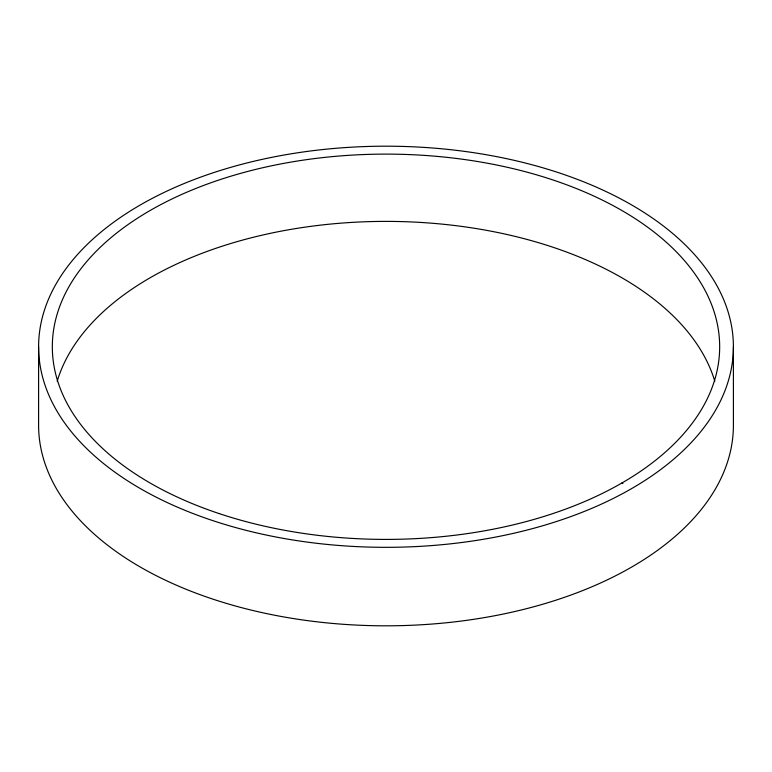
<?xml version="1.0" encoding="UTF-8"?>
<svg xmlns="http://www.w3.org/2000/svg" width="772" height="772" viewBox="0 0 772 772"><rect width="100%" height="100%" fill="white"/><g stroke="black" fill="none" stroke-linecap="round" stroke-linejoin="round"><path stroke-width="1.16" d="M621.942 482.982L622.908 483.542M733.4 346.763A347.4 200.566 0 0 1 212.3 520.453A347.4 200.566 0 0 1 212.3 173.063A347.4 200.566 0 0 1 733.4 346.763L733.4 425.237A347.4 200.566 0 0 1 386 625.812A347.4 200.566 0 0 1 38.6 425.237L38.6 346.763M57.176 381.31A333.668 192.643 0 0 1 386 221.39A333.668 192.643 0 0 1 714.824 381.31M219.161 513.592A333.668 192.643 0 0 0 719.668 346.763A333.668 192.643 0 0 0 219.161 179.924A333.668 192.643 0 0 0 219.161 513.592"/></g></svg>
